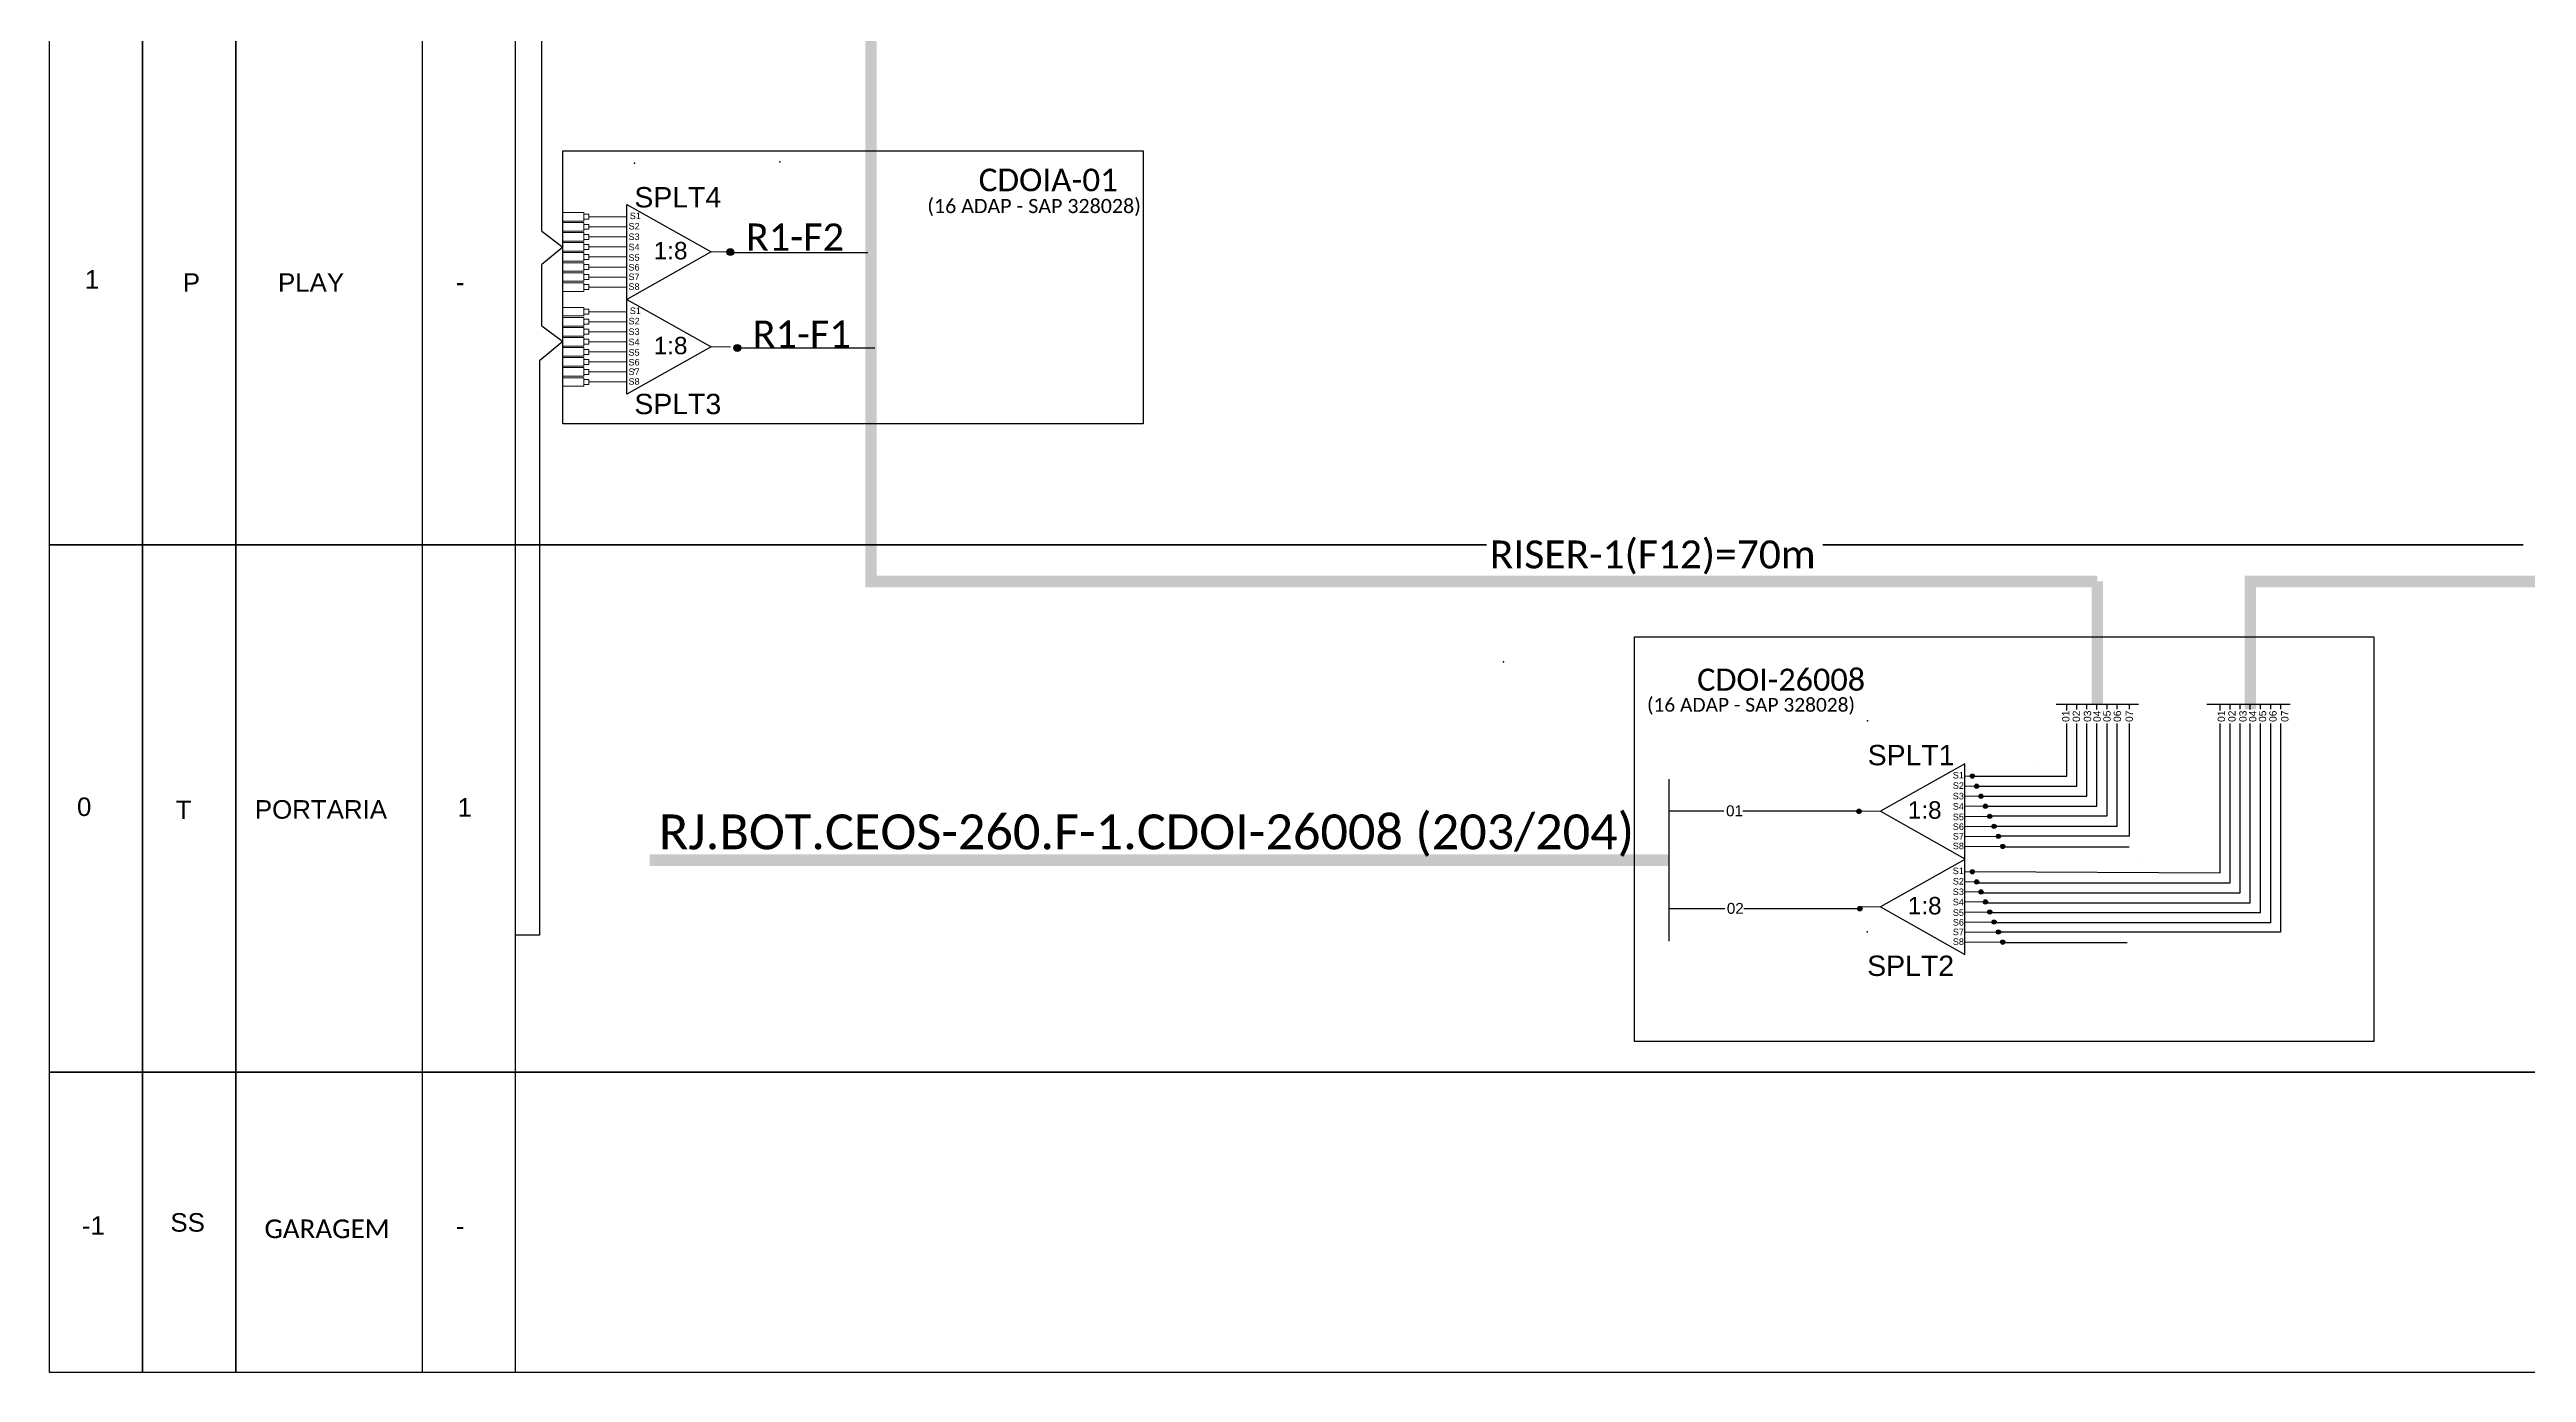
# Model space of a CAD drawing. Header units: metres. Extents: x -203 to 1885, y -55 to 636.
# Drawn here: x 547.4 to 705.2, y 286 to 370.2 of the extents above; entities that cross this region are included whole.
import ezdxf
from ezdxf.enums import TextEntityAlignment as Align

# ---------------------------------------------------------------- set-up
doc = ezdxf.new("R2010")
doc.units = ezdxf.units.M
doc.styles.add('ARIAL', font='arial.ttf')
doc.styles.get("Standard").update_dxf_attribs({"font": 'arial.ttf'})
doc.styles.add('WMF-Calibri0', font='calibri.ttf')
doc.linetypes.add('RESERVA', pattern='A,0.5,-0.15,["RESERVA",Standard,S=0.18,R=0,X=0,Y=-0.1],-1.3', length=1.95)

# ---------------------------------------------------------------- blocks, each defined once
blk = doc.blocks.new('SPLT_1-8_DIV_DIR')
h = blk.add_hatch(color=3)
h.dxf.hatch_style = 1
edge = h.paths.add_edge_path()
edge.add_arc((12.77, 4.04), 0.242, 0, 360)
h = blk.add_hatch(color=3)
h.dxf.hatch_style = 1
edge = h.paths.add_edge_path()
edge.add_arc((13.27, 2.88), 0.242, 0, 360)
h = blk.add_hatch(color=3)
h.dxf.hatch_style = 1
edge = h.paths.add_edge_path()
edge.add_arc((13.77, 1.73), 0.242, 0, 360)
h = blk.add_hatch(color=3)
h.dxf.hatch_style = 1
edge = h.paths.add_edge_path()
edge.add_arc((14.27, 0.58), 0.242, 0, 360)
h = blk.add_hatch(color=3)
h.dxf.hatch_style = 1
edge = h.paths.add_edge_path()
edge.add_arc((14.77, -0.58), 0.242, 0, 360)
h = blk.add_hatch(color=3)
h.dxf.hatch_style = 1
edge = h.paths.add_edge_path()
edge.add_arc((15.27, -1.73), 0.242, 0, 360)
h = blk.add_hatch(color=3)
h.dxf.hatch_style = 1
edge = h.paths.add_edge_path()
edge.add_arc((15.77, -2.88), 0.242, 0, 360)
h = blk.add_hatch(color=3)
h.dxf.hatch_style = 1
edge = h.paths.add_edge_path()
edge.add_arc((16.27, -4.04), 0.242, 0, 360)
at = {"color": 1}
blk.add_lwpolyline([(11.89, 5.45), (2.22, 0), (11.89, -5.45), (11.89, 5.45)], dxfattribs=at)
at = {"color": 7, "lineweight": 0}
for points in [[(12.77, 4.04), (11.89, 4.04)], [(11.89, 2.88), (13.27, 2.88)], [(11.89, 1.73), (13.77, 1.73)], [(11.89, 0.58), (14.27, 0.58)], [(11.89, -0.58), (14.77, -0.58)], [(11.89, -1.73), (15.27, -1.73)], [(11.89, -2.88), (15.77, -2.88)], [(11.89, -4.04), (16.27, -4.04)]]:
    blk.add_lwpolyline(points, dxfattribs=at)
at = {"color": 1, "lineweight": 0}
blk.add_lwpolyline([(2.22, 0), (0, 0)], dxfattribs=at)
at = {"color": 3}
for centre in [(12.77, 4.04), (13.27, 2.88), (13.77, 1.73), (14.27, 0.58), (14.77, -0.58), (15.27, -1.73), (15.77, -2.88), (16.27, -4.04)]:
    blk.add_circle(centre, 0.242, dxfattribs=at)
at = {"color": 1, "style": 'ARIAL'}
for s, height, p in [('S1', 0.75, (10.52, 3.77)), ('S2', 0.75, (10.52, 2.58)), ('1:8', 2, (5.35, -0.85)), ('S3', 0.75, (10.52, 1.37)), ('S4', 0.75, (10.52, 0.19)), ('S5', 0.75, (10.52, -1.02)), ('S6', 0.75, (10.52, -2.14)), ('S7', 0.75, (10.52, -3.24)), ('S8', 0.75, (10.52, -4.36))]:
    blk.add_text(s, height=height, dxfattribs=at).set_placement(p)
blk = doc.blocks.new('SPLITTER_')
blk.add_point((0, 0))
at = {"style": 'ARIAL', "flags": 4}
blk.add_attdef('SPLT', (0, -3.26), '', height=1.5, dxfattribs=at)
blk = doc.blocks.new('SPLT_1-8_SC-APC_ESQ')
at = {"color": 1}
blk.add_lwpolyline([(7.37, -2.1), (17.04, -7.55), (7.37, -13), (7.37, -2.1)], dxfattribs=at)
at = {"color": 3, "lineweight": 0}
for points in [[(2.41, -3.02), (0, -3.02)], [(2.41, -4), (0, -4)], [(2.41, -4.17), (0, -4.17)], [(2.41, -5.16), (0, -5.16)], [(2.41, -5.32), (0, -5.32)], [(2.41, -3.02), (2.41, -4)], [(2.41, -4.17), (2.41, -5.16)], [(2.41, -5.32), (2.41, -6.31)], [(2.99, -3.51), (7.37, -3.51)], [(7.37, -4.66), (2.99, -4.66)], [(2.41, -6.31), (0, -6.31)], [(2.41, -6.48), (0, -6.48)], [(2.41, -7.46), (0, -7.46)], [(2.41, -7.63), (0, -7.63)], [(2.41, -6.48), (2.41, -7.46)], [(2.41, -7.63), (2.41, -8.62)], [(7.37, -5.82), (2.99, -5.82)], [(7.37, -6.97), (2.99, -6.97)], [(7.37, -8.12), (2.99, -8.12)], [(2.41, -8.62), (0, -8.62)], [(2.41, -8.78), (0, -8.78)], [(2.41, -9.77), (0, -9.77)], [(2.41, -9.94), (0, -9.94)], [(2.41, -10.92), (0, -10.92)], [(2.41, -11.09), (0, -11.09)], [(2.41, -8.78), (2.41, -9.77)], [(2.41, -9.94), (2.41, -10.92)], [(2.41, -11.09), (2.41, -12.08)], [(7.37, -9.28), (2.99, -9.28)], [(7.37, -10.43), (2.99, -10.43)], [(2.41, -12.08), (0, -12.08)], [(7.37, -11.58), (2.99, -11.58)]]:
    blk.add_lwpolyline(points, dxfattribs=at)
for points in [[(2.99, -3.22), (2.41, -3.22), (2.41, -3.8), (2.99, -3.8)], [(2.99, -4.38), (2.41, -4.38), (2.41, -4.95), (2.99, -4.95)], [(2.99, -5.53), (2.41, -5.53), (2.41, -6.1), (2.99, -6.1)], [(2.99, -6.68), (2.41, -6.68), (2.41, -7.26), (2.99, -7.26)], [(2.99, -7.84), (2.41, -7.84), (2.41, -8.41), (2.99, -8.41)], [(2.99, -8.99), (2.41, -8.99), (2.41, -9.56), (2.99, -9.56)], [(2.99, -10.14), (2.41, -10.14), (2.41, -10.72), (2.99, -10.72)], [(2.99, -11.3), (2.41, -11.3), (2.41, -11.87), (2.99, -11.87)]]:
    blk.add_lwpolyline(points, close=True, dxfattribs=at)
at = {"color": 1, "lineweight": 0}
blk.add_lwpolyline([(17.04, -7.55), (19.26, -7.55)], dxfattribs=at)
at = {"color": 1, "style": 'ARIAL'}
for s, height, p in [('S3', 0.75, (7.55, -6.18)), ('S2', 0.75, (7.56, -4.97)), ('S1', 0.75, (7.7, -3.78)), ('S5', 0.75, (7.55, -8.57)), ('S4', 0.75, (7.55, -7.36)), ('1:8', 2, (10.45, -8.4)), ('S6', 0.75, (7.55, -9.69)), ('S7', 0.75, (7.55, -10.78)), ('S8', 0.75, (7.55, -11.9))]:
    blk.add_text(s, height=height, dxfattribs=at).set_placement(p)
blk = doc.blocks.new('A$C415C251F')
at = {"color": 3}
blk.add_point((0, 0), dxfattribs=at)
blk = doc.blocks.new('LEG_CDOIA8_C-SPLT_ESQ')
at = {"color": 3, "extrusion": (0, 0, -1), "xscale": -1, "zscale": -1}
blk.add_blockref('A$C415C251F', (0, 0), dxfattribs=at)
at = {"color": 1, "style": 'WMF-Calibri0', "flags": 4}
blk.add_attdef('CDO', (21.44, -2.61), '', height=2, dxfattribs=at)
blk.add_attdef('MODELO', text='', height=1.5, dxfattribs=at).set_placement((22.54, -4.54), align=Align.CENTER)
at = {"style": 'ARIAL', "flags": 4}
blk.add_attdef('SPLITAGEM', text='', height=1.5, dxfattribs=at).set_placement((18.61, -12.59), align=Align.CENTER)

msp = doc.modelspace()

# ---------------------------------------------------------------- hatches: boundary and pattern name
h = msp.add_hatch(color=3)
h.dxf.hatch_style = 1
edge = h.paths.add_edge_path()
edge.add_arc((590.77, 357.27), 0.221, 0, 360)
h = msp.add_hatch(color=3)
h.dxf.hatch_style = 1
edge = h.paths.add_edge_path()
edge.add_arc((591.21, 351.17), 0.221, 0, 360)
h = msp.add_hatch(color=3)
h.dxf.hatch_style = 1
edge = h.paths.add_edge_path()
edge.add_arc((662.65, 321.67), 0.142, 0, 360)
h = msp.add_hatch(color=3)
h.dxf.hatch_style = 1
edge = h.paths.add_edge_path()
edge.add_arc((662.7, 315.47), 0.142, 0, 360)

# ---------------------------------------------------------------- linework, layer by layer
for p, q in [((571.13, 489.67), (571.13, 338.64)), ((571.13, 472.89), (571.13, 338.64)), ((571.13, 472.89), (571.13, 285.95)), ((577.06, 472.89), (577.06, 338.64)), ((577.06, 472.89), (577.06, 338.64)), ((571.13, 456.11), (571.13, 285.95)), ((577.06, 456.11), (577.06, 285.95)), ((577.06, 456.11), (577.06, 285.95)), ((553.33, 338.64), (553.33, 372.2)), ((559.27, 338.64), (559.27, 372.2)), ((559.27, 372.2), (559.27, 338.64)), ((559.27, 338.64), (553.33, 338.64)), ((553.33, 338.64), (559.27, 338.64)), ((553.33, 305.07), (553.33, 338.64)), ((559.27, 338.64), (638.92, 338.64)), ((559.27, 305.07), (559.27, 338.64)), ((559.27, 338.64), (559.27, 305.07)), ((638.92, 338.64), (559.27, 338.64)), ((704.96, 338.64), (660.35, 338.64)), ((660.35, 338.64), (704.96, 338.64)), ((553.33, 285.95), (553.33, 305.07)), ((559.27, 305.07), (553.33, 305.07)), ((553.33, 305.07), (559.27, 305.07)), ((559.27, 285.95), (559.27, 305.07)), ((559.27, 305.07), (559.27, 285.95)), ((755.2, 305.07), (559.27, 305.07)), ((559.27, 305.07), (755.2, 305.07)), ((559.27, 285.95), (553.33, 285.95)), ((755.2, 285.95), (559.27, 285.95))]:
    msp.add_line(p, q)
at = {"color": 5, "const_width": 0.726}
for points in [[(599.73, 565.17), (599.73, 338.64)], [(677.83, 336.3), (599.73, 336.3), (599.73, 338.64)], [(677.83, 336.3), (677.83, 328.48)]]:
    msp.add_lwpolyline(points, dxfattribs=at)
at = {"color": 3}
for points in [[(578.76, 358.59), (578.76, 414.34), (577.06, 414.34)], [(578.76, 358.59), (580.09, 357.58), (578.76, 356.48)], [(578.76, 352.58), (578.76, 356.48)], [(578.76, 352.58), (580.09, 351.57), (578.61, 350.35)], [(578.61, 350.35), (578.61, 313.78), (577.06, 313.78)], [(654.05, 321.67), (650.54, 321.67)], [(662.5, 321.67), (655.25, 321.67)]]:
    msp.add_lwpolyline(points, dxfattribs=at)
for points in [[(547.4, 372.2), (553.33, 372.2), (553.33, 338.64), (547.4, 338.64)], [(547.4, 338.64), (553.33, 338.64), (553.33, 305.07), (547.4, 305.07)], [(547.4, 305.07), (553.33, 305.07), (553.33, 285.95), (547.4, 285.95)]]:
    msp.add_lwpolyline(points, close=True)
at = {"color": 1}
for points in [[(580.09, 363.71), (617.06, 363.71), (617.06, 346.33), (580.09, 346.33)], [(648.35, 332.77), (695.43, 332.77), (695.43, 307.01), (648.35, 307.01)]]:
    msp.add_lwpolyline(points, close=True, dxfattribs=at)
at = {"color": 5}
for points in [[(590.77, 357.25), (599.52, 357.25)], [(591.21, 351.17), (599.96, 351.17)], [(675.21, 328.48), (680.44, 328.48)], [(675.88, 328.08), (675.88, 328.48)], [(676.52, 328.16), (676.52, 328.48)], [(677.16, 328.17), (677.16, 328.48)], [(677.8, 328.16), (677.8, 328.48)], [(678.44, 328.48), (678.44, 328.17)], [(679.08, 328.48), (679.08, 328.17)], [(679.85, 328.48), (679.85, 328.17)], [(670, 323.9), (675.88, 323.9), (675.88, 327.26)], [(670.28, 323.26), (676.52, 323.26), (676.52, 327.26)], [(670.56, 322.63), (677.16, 322.63), (677.16, 327.26)], [(670.84, 321.99), (677.8, 321.99), (677.8, 327.26)], [(678.44, 327.26), (678.44, 321.35), (671.12, 321.35)], [(679.08, 327.26), (679.08, 320.71), (671.26, 320.71)], [(679.85, 327.26), (679.85, 320.08), (671.39, 320.08)], [(673.87, 324.66), (673.87, 324.66)]]:
    msp.add_lwpolyline(points, dxfattribs=at)
at = {"color": 6, "const_width": 0.726}
msp.add_lwpolyline([(687.57, 328.16), (687.57, 336.3), (734.36, 336.3)], dxfattribs=at)
at = {"color": 6}
for points in [[(684.8, 328.48), (690.11, 328.48)], [(685.65, 328.08), (685.65, 328.48)], [(686.29, 328.16), (686.29, 328.48)], [(686.93, 328.17), (686.93, 328.48)], [(686.93, 328.17), (686.93, 328.48)], [(687.57, 328.16), (687.57, 328.48)], [(687.57, 328.16), (687.57, 328.48)], [(688.21, 328.17), (688.21, 328.48)], [(688.85, 328.48), (688.85, 328.17)], [(689.49, 328.48), (689.49, 328.17)], [(685.65, 317.75), (685.65, 327.26)], [(686.29, 317.11), (686.29, 327.26)], [(686.93, 319.22), (686.93, 327.26)], [(686.93, 316.47), (686.93, 327.26)], [(687.57, 315.84), (687.57, 327.26)], [(687.57, 315.84), (687.57, 327.26)], [(688.21, 315.2), (688.21, 327.26)], [(688.85, 327.26), (688.85, 314.56)], [(689.49, 327.26), (689.49, 313.98)], [(680.6, 318.69), (680.6, 318.69)], [(670, 317.83), (685.65, 317.75)], [(670.26, 317.11), (686.29, 317.11)], [(670.54, 316.47), (686.93, 316.47)], [(670.82, 315.84), (687.57, 315.84)], [(688.21, 315.2), (671.09, 315.2)], [(688.85, 314.56), (671.37, 314.56)], [(689.49, 313.98), (671.66, 313.98)]]:
    msp.add_lwpolyline(points, dxfattribs=at)
at = {"color": 1}
msp.add_lwpolyline([(650.54, 323.72), (650.54, 313.4)], dxfattribs=at)
at = {"color": 1, "const_width": 0.726}
msp.add_lwpolyline([(650.53, 318.56), (585.63, 318.56)], dxfattribs=at)
at = {"color": 8, "linetype": 'RESERVA', "ltscale": 2}
for points in [[(671.94, 319.41), (679.85, 319.41)], [(671.8, 313.31), (679.72, 313.31)]]:
    msp.add_lwpolyline(points, dxfattribs=at)
at = {"color": 2}
for points in [[(654.1, 315.47), (650.54, 315.47)], [(662.84, 315.47), (655.31, 315.47)]]:
    msp.add_lwpolyline(points, dxfattribs=at)
at = {"color": 3}
for centre, radius in [((590.77, 357.27), 0.221), ((591.21, 351.17), 0.221), ((662.65, 321.67), 0.142), ((662.7, 315.47), 0.142)]:
    msp.add_circle(centre, radius, dxfattribs=at)

# ---------------------------------------------------------------- block references
ref = msp.add_blockref('SPLITTER_', (584.65, 362.93), dxfattribs=dict(xscale=0.8640000000001962, yscale=0.8640000000001962, zscale=0.8640000000001964))
ref.add_attrib('SPLT', 'SPLT4', (584.65, 360.11), dxfattribs={"height": 1.296, "style": 'ARIAL'})
at = {"color": 1}
ref = msp.add_blockref('LEG_CDOIA8_C-SPLT_ESQ', (593.91, 363.01), dxfattribs=dict(at, xscale=0.7185024000001636, yscale=0.7185024000001619, zscale=0.7185024000001633))
ref.add_attrib('CDO', 'CDOIA-01', (606.58, 361.14), dxfattribs={"color": 1, "height": 1.437, "style": 'WMF-Calibri0'})
ref.add_attrib('MODELO', '(16 ADAP - SAP 328028)', dxfattribs={"color": 1, "height": 0.8981, "style": 'WMF-Calibri0'}).set_placement((610.11, 359.75), align=Align.CENTER)
for name, p, xscale, yscale, zscale in [('SPLT_1-8_SC-APC_ESQ', (580.09, 361.46), 0.5542732799999825, 0.5542732799999825, 0.5542732799999828), ('SPLT_1-8_SC-APC_ESQ', (580.09, 355.42), 0.5542732799999825, 0.5542732799999825, 0.5542732799999828), ('SPLT_1-8_DIV_DIR', (662.79, 321.67), 0.554273279999979, 0.554273279999979, 0.554273279999979), ('SPLT_1-8_DIV_DIR', (662.79, 315.58), 0.554273279999979, 0.554273279999979, 0.554273279999979)]:
    msp.add_blockref(name, p, dxfattribs=dict(xscale=xscale, yscale=yscale, zscale=zscale))
ref = msp.add_blockref('SPLITTER_', (584.65, 349.77), dxfattribs=dict(xscale=0.8640000000001962, yscale=0.8640000000001962, zscale=0.8640000000001964))
ref.add_attrib('SPLT', 'SPLT3', (584.65, 346.95), dxfattribs={"height": 1.296, "style": 'ARIAL'})
ref = msp.add_blockref('LEG_CDOIA8_C-SPLT_ESQ', (640, 331.18), dxfattribs=dict(at, xscale=0.6998400000001599, yscale=0.6998400000001581, zscale=0.6998400000001591))
ref.add_attrib('CDO', 'CDOI-26008', (652.34, 329.35), dxfattribs={"color": 1, "height": 1.4, "style": 'WMF-Calibri0'})
ref.add_attrib('MODELO', '(16 ADAP - SAP 328028)', dxfattribs={"color": 1, "height": 0.8748, "style": 'WMF-Calibri0'}).set_placement((655.77, 328.01), align=Align.CENTER)
ref = msp.add_blockref('SPLITTER_', (663.2, 327.42), dxfattribs=dict(xscale=0.8640000000001962, yscale=0.8640000000001962, zscale=0.8640000000001964))
ref.add_attrib('SPLT', 'SPLT1', (663.2, 324.6), dxfattribs={"height": 1.296, "style": 'ARIAL'})
ref = msp.add_blockref('SPLITTER_', (663.17, 314), dxfattribs=dict(xscale=0.8640000000001962, yscale=0.8640000000001962, zscale=0.8640000000001964))
ref.add_attrib('SPLT', 'SPLT2', (663.17, 311.19), dxfattribs={"height": 1.296, "style": 'ARIAL'})

# ---------------------------------------------------------------- texts
at = {"color": 5, "style": 'WMF-Calibri0'}
for s, height, p in [('R1-F2', 1.728, (591.75, 357.36)), ('R1-F1', 1.728, (592.18, 351.18)), ('RISER-1(F12)=70m', 1.7784, (639.13, 337.13))]:
    msp.add_text(s, height=height, dxfattribs=at).set_placement(p)
at = {"style": 'ARIAL'}
for s, p in [('01', (675.82, 327.72)), ('02', (676.49, 327.72)), ('03', (677.2, 327.72)), ('04', (677.81, 327.72)), ('05', (678.44, 327.72)), ('06', (679.1, 327.72)), ('07', (679.86, 327.72)), ('01', (685.73, 327.72)), ('02', (686.4, 327.72)), ('03', (687.1, 327.72)), ('04', (687.72, 327.72)), ('05', (688.35, 327.72)), ('06', (689.01, 327.72)), ('07', (689.77, 327.72))]:
    msp.add_text(s, height=0.467, rotation=90, dxfattribs=at).set_placement(p, align=Align.MIDDLE_CENTER)
for s, p in [('01', (654.72, 321.7)), ('02', (654.77, 315.49))]:
    msp.add_text(s, height=0.693, dxfattribs=at).set_placement(p, align=Align.MIDDLE_CENTER)
at = {"color": 1, "style": 'WMF-Calibri0'}
msp.add_text('RJ.BOT.CEOS-260.F-1.CDOI-26008 (203/204)', height=2.2178, dxfattribs=at).set_placement((617.27, 320.36, 4.62), align=Align.MIDDLE_CENTER)
at = {"style": 'WMF-Calibri0'}
msp.add_text('GARAGEM', height=1.188, dxfattribs=at).set_placement((561.09, 294.5))
at = {"style": 'ARIAL', "flags": 12}
for tag, text, p in [('1', 'XX', (550.11, 355.53)), ('P', 'XX', (556.44, 355.33)), ('PLAY', 'XX', (564.06, 355.33)), ('-', 'XX', (573.55, 355.36)), ('0', 'XX', (549.61, 321.96)), ('T', 'XX', (555.94, 321.76)), ('PORTARIA', 'PORTARIA', (564.69, 321.79)), ('1', 'XX', (573.85, 321.92)), ('-1', 'XX', (550.19, 295.3)), ('SS', 'XX', (556.2, 295.5)), ('-', 'XX', (573.56, 295.28))]:
    msp.add_attdef(tag, text=text, height=1.179, dxfattribs=at).set_placement(p, align=Align.MIDDLE_CENTER)

doc.saveas('drawing.dxf')
